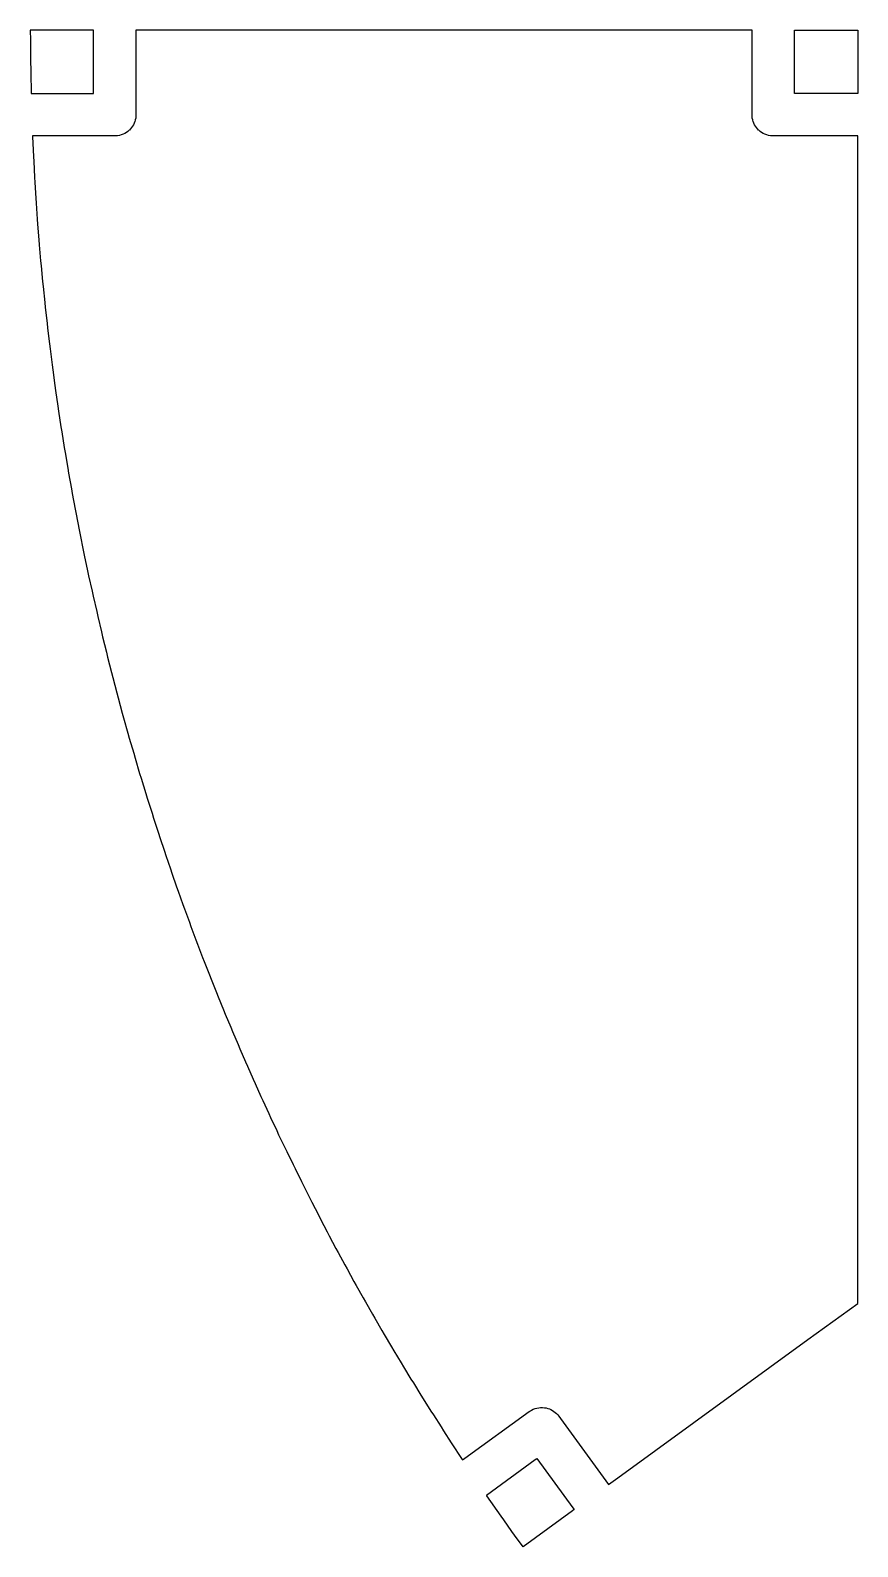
# Model space of a CAD drawing. Header units: millimetres. Extents: x -390 to -195, y 243 to 600.
import ezdxf

# ---------------------------------------------------------------- set-up
doc = ezdxf.new("R2010")
doc.units = ezdxf.units.MM
doc.layers.add('Mesh_cs001', color=7, linetype='CONTINUOUS')

msp = doc.modelspace()

# ---------------------------------------------------------------- linework, layer by layer
at = {"layer": 'Mesh_cs001'}
for p, q in [((-390, 600.148, 9.1), (-389.994, 597.864, 9.1)), ((-375.597, 600.148, 9.1), (-390, 600.148, 9.1)), ((-389.994, 597.864, 9.1), (-389.991, 596.813, 9.1)), ((-375.1, 600.148, 9.1), (-375.597, 600.148, 9.1)), ((-375.1, 599.652, 9.1), (-375.1, 600.148, 9.1)), ((-375.1, 585.248, 9.1), (-375.1, 599.652, 9.1)), ((-362.345, 600.148, 9.1), (-365.1, 600.148, 9.1)), ((-365.1, 600.148, 9.1), (-365.1, 599.485, 9.1)), ((-365.1, 599.485, 9.1), (-365.1, 580.248, 9.1)), ((-323.818, 600.148, 9.1), (-362.345, 600.148, 9.1)), ((-294.864, 600.148, 9.1), (-323.818, 600.148, 9.1)), ((-222.655, 600.148, 9.1), (-294.864, 600.148, 9.1)), ((-219.9, 600.148, 9.1), (-222.655, 600.148, 9.1)), ((-219.9, 599.485, 9.1), (-219.9, 600.148, 9.1)), ((-219.9, 580.248, 9.1), (-219.9, 599.485, 9.1)), ((-209.9, 599.652, 9.1), (-209.9, 600.148, 9.1)), ((-209.9, 600.148, 9.1), (-209.403, 600.148, 9.1)), ((-209.9, 585.248, 9.1), (-209.9, 599.652, 9.1)), ((-209.403, 600.148, 9.1), (-195, 600.148, 9.1)), ((-195, 600.148, 9.1), (-195, 585.745, 9.1)), ((-389.991, 596.813, 9.1), (-389.974, 594.529, 9.1)), ((-389.974, 594.529, 9.1), (-389.962, 593.477, 9.1)), ((-389.962, 593.477, 9.1), (-389.917, 590.112, 9.1)), ((-389.917, 590.112, 9.1), (-389.821, 585.396, 9.1)), ((-389.821, 585.396, 9.1), (-389.817, 585.248, 9.1)), ((-389.817, 585.248, 9.1), (-389.327, 585.248, 9.1)), ((-389.327, 585.248, 9.1), (-375.1, 585.248, 9.1)), ((-209.403, 585.248, 9.1), (-209.9, 585.248, 9.1)), ((-195, 585.248, 9.1), (-209.403, 585.248, 9.1)), ((-195, 585.745, 9.1), (-195, 585.248, 9.1)), ((-365.256, 579.012, 9.1), (-365.368, 578.635, 9.1)), ((-365.252, 579.026, 9.1), (-365.256, 579.012, 9.1)), ((-365.171, 579.411, 9.1), (-365.252, 579.026, 9.1)), ((-365.168, 579.426, 9.1), (-365.171, 579.411, 9.1)), ((-365.118, 579.83, 9.1), (-365.168, 579.426, 9.1)), ((-365.117, 579.842, 9.1), (-365.118, 579.83, 9.1)), ((-365.1, 580.237, 9.1), (-365.117, 579.842, 9.1)), ((-365.1, 580.248, 9.1), (-365.1, 580.237, 9.1)), ((-219.9, 580.237, 9.1), (-219.9, 580.248, 9.1)), ((-219.883, 579.842, 9.1), (-219.9, 580.237, 9.1)), ((-219.882, 579.83, 9.1), (-219.883, 579.842, 9.1)), ((-219.832, 579.426, 9.1), (-219.882, 579.83, 9.1)), ((-219.829, 579.411, 9.1), (-219.832, 579.426, 9.1)), ((-219.748, 579.026, 9.1), (-219.829, 579.411, 9.1)), ((-219.744, 579.012, 9.1), (-219.748, 579.026, 9.1)), ((-219.632, 578.635, 9.1), (-219.744, 579.012, 9.1)), ((-368.579, 575.486, 9.1), (-368.991, 575.373, 9.1)), ((-368.566, 575.489, 9.1), (-368.579, 575.486, 9.1)), ((-368.554, 575.494, 9.1), (-368.566, 575.489, 9.1)), ((-368.152, 575.643, 9.1), (-368.554, 575.494, 9.1)), ((-368.14, 575.649, 9.1), (-368.152, 575.643, 9.1)), ((-367.753, 575.833, 9.1), (-368.14, 575.649, 9.1)), ((-367.741, 575.84, 9.1), (-367.753, 575.833, 9.1)), ((-367.371, 576.059, 9.1), (-367.741, 575.84, 9.1)), ((-367.36, 576.066, 9.1), (-367.371, 576.059, 9.1)), ((-367.01, 576.318, 9.1), (-367.36, 576.066, 9.1)), ((-367, 576.326, 9.1), (-367.01, 576.318, 9.1)), ((-366.673, 576.608, 9.1), (-367, 576.326, 9.1)), ((-366.662, 576.618, 9.1), (-366.673, 576.608, 9.1)), ((-366.39, 576.896, 9.1), (-366.662, 576.618, 9.1)), ((-366.38, 576.908, 9.1), (-366.39, 576.896, 9.1)), ((-366.131, 577.207, 9.1), (-366.38, 576.908, 9.1)), ((-366.122, 577.219, 9.1), (-366.131, 577.207, 9.1)), ((-365.898, 577.539, 9.1), (-366.122, 577.219, 9.1)), ((-365.89, 577.552, 9.1), (-365.898, 577.539, 9.1)), ((-365.692, 577.889, 9.1), (-365.89, 577.552, 9.1)), ((-365.521, 578.241, 9.1), (-365.692, 577.889, 9.1)), ((-365.515, 578.255, 9.1), (-365.521, 578.241, 9.1)), ((-365.373, 578.621, 9.1), (-365.515, 578.255, 9.1)), ((-365.368, 578.635, 9.1), (-365.373, 578.621, 9.1)), ((-219.627, 578.621, 9.1), (-219.632, 578.635, 9.1)), ((-219.485, 578.255, 9.1), (-219.627, 578.621, 9.1)), ((-219.479, 578.241, 9.1), (-219.485, 578.255, 9.1)), ((-219.308, 577.889, 9.1), (-219.479, 578.241, 9.1)), ((-219.11, 577.552, 9.1), (-219.308, 577.889, 9.1)), ((-219.102, 577.539, 9.1), (-219.11, 577.552, 9.1)), ((-218.878, 577.219, 9.1), (-219.102, 577.539, 9.1)), ((-218.869, 577.207, 9.1), (-218.878, 577.219, 9.1)), ((-218.62, 576.908, 9.1), (-218.869, 577.207, 9.1)), ((-218.61, 576.896, 9.1), (-218.62, 576.908, 9.1)), ((-218.338, 576.618, 9.1), (-218.61, 576.896, 9.1)), ((-218.327, 576.608, 9.1), (-218.338, 576.618, 9.1)), ((-218, 576.326, 9.1), (-218.327, 576.608, 9.1)), ((-217.99, 576.318, 9.1), (-218, 576.326, 9.1)), ((-217.64, 576.066, 9.1), (-217.99, 576.318, 9.1)), ((-217.629, 576.059, 9.1), (-217.64, 576.066, 9.1)), ((-217.259, 575.84, 9.1), (-217.629, 576.059, 9.1)), ((-217.247, 575.833, 9.1), (-217.259, 575.84, 9.1)), ((-216.86, 575.649, 9.1), (-217.247, 575.833, 9.1)), ((-216.848, 575.643, 9.1), (-216.86, 575.649, 9.1)), ((-216.446, 575.494, 9.1), (-216.848, 575.643, 9.1)), ((-216.434, 575.489, 9.1), (-216.446, 575.494, 9.1)), ((-216.421, 575.486, 9.1), (-216.434, 575.489, 9.1)), ((-216.009, 575.373, 9.1), (-216.421, 575.486, 9.1)), ((-388.844, 575.248, 9.1), (-389.49, 575.248, 9.1)), ((-389.49, 575.248, 9.1), (-389.486, 575.161, 9.1)), ((-389.486, 575.161, 9.1), (-389.482, 575.074, 9.1)), ((-389.482, 575.074, 9.1), (-389.273, 570.427, 9.1)), ((-370.1, 575.248, 9.1), (-388.844, 575.248, 9.1)), ((-369.778, 575.259, 9.1), (-370.1, 575.248, 9.1)), ((-369.765, 575.26, 9.1), (-369.778, 575.259, 9.1)), ((-369.436, 575.293, 9.1), (-369.765, 575.26, 9.1)), ((-369.423, 575.294, 9.1), (-369.436, 575.293, 9.1)), ((-369.003, 575.37, 9.1), (-369.423, 575.294, 9.1)), ((-368.991, 575.373, 9.1), (-369.003, 575.37, 9.1)), ((-215.997, 575.37, 9.1), (-216.009, 575.373, 9.1)), ((-215.577, 575.294, 9.1), (-215.997, 575.37, 9.1)), ((-215.564, 575.293, 9.1), (-215.577, 575.294, 9.1)), ((-215.235, 575.26, 9.1), (-215.564, 575.293, 9.1)), ((-215.222, 575.259, 9.1), (-215.235, 575.26, 9.1)), ((-214.9, 575.248, 9.1), (-215.222, 575.259, 9.1)), ((-214.237, 575.248, 9.1), (-214.9, 575.248, 9.1)), ((-195, 575.248, 9.1), (-214.237, 575.248, 9.1)), ((-195, 563.032, 9.1), (-195, 575.248, 9.1)), ((-389.273, 570.427, 9.1), (-389.212, 569.238, 9.1)), ((-389.212, 569.238, 9.1), (-389.012, 565.505, 9.1)), ((-389.012, 565.505, 9.1), (-388.942, 564.316, 9.1)), ((-388.942, 564.316, 9.1), (-388.711, 560.585, 9.1)), ((-195, 373.124, 9.1), (-195, 563.032, 9.1)), ((-388.711, 560.585, 9.1), (-388.631, 559.397, 9.1)), ((-388.631, 559.397, 9.1), (-388.37, 555.668, 9.1)), ((-388.37, 555.668, 9.1), (-388.281, 554.48, 9.1)), ((-388.281, 554.48, 9.1), (-387.99, 550.753, 9.1)), ((-387.99, 550.753, 9.1), (-387.891, 549.566, 9.1)), ((-387.891, 549.566, 9.1), (-387.569, 545.842, 9.1)), ((-387.569, 545.842, 9.1), (-387.461, 544.656, 9.1)), ((-387.461, 544.656, 9.1), (-387.109, 540.934, 9.1)), ((-387.109, 540.934, 9.1), (-386.991, 539.749, 9.1)), ((-386.991, 539.749, 9.1), (-386.609, 536.03, 9.1)), ((-386.609, 536.03, 9.1), (-386.481, 534.846, 9.1)), ((-386.481, 534.846, 9.1), (-386.07, 531.13, 9.1)), ((-386.07, 531.13, 9.1), (-385.932, 529.947, 9.1)), ((-385.932, 529.947, 9.1), (-385.49, 526.235, 9.1)), ((-385.49, 526.235, 9.1), (-385.343, 525.053, 9.1)), ((-385.343, 525.053, 9.1), (-384.871, 521.344, 9.1)), ((-384.871, 521.344, 9.1), (-384.714, 520.163, 9.1)), ((-384.714, 520.163, 9.1), (-384.212, 516.459, 9.1)), ((-384.212, 516.459, 9.1), (-384.046, 515.279, 9.1)), ((-384.046, 515.279, 9.1), (-383.514, 511.578, 9.1)), ((-383.514, 511.578, 9.1), (-383.338, 510.4, 9.1)), ((-383.338, 510.4, 9.1), (-382.776, 506.704, 9.1)), ((-382.776, 506.704, 9.1), (-382.591, 505.527, 9.1)), ((-382.591, 505.527, 9.1), (-381.999, 501.836, 9.1)), ((-381.999, 501.836, 9.1), (-381.804, 500.66, 9.1)), ((-381.804, 500.66, 9.1), (-381.182, 496.974, 9.1)), ((-381.182, 496.974, 9.1), (-380.977, 495.8, 9.1)), ((-380.977, 495.8, 9.1), (-380.325, 492.118, 9.1)), ((-380.325, 492.118, 9.1), (-380.112, 490.946, 9.1)), ((-380.112, 490.946, 9.1), (-379.43, 487.27, 9.1)), ((-379.43, 487.27, 9.1), (-379.206, 486.1, 9.1)), ((-379.206, 486.1, 9.1), (-378.495, 482.429, 9.1)), ((-378.495, 482.429, 9.1), (-378.262, 481.261, 9.1)), ((-378.262, 481.261, 9.1), (-377.521, 477.596, 9.1)), ((-377.521, 477.596, 9.1), (-377.278, 476.429, 9.1)), ((-377.278, 476.429, 9.1), (-376.507, 472.771, 9.1)), ((-376.507, 472.771, 9.1), (-376.255, 471.606, 9.1)), ((-376.255, 471.606, 9.1), (-375.455, 467.954, 9.1)), ((-375.455, 467.954, 9.1), (-375.193, 466.791, 9.1)), ((-375.193, 466.791, 9.1), (-374.363, 463.145, 9.1)), ((-374.363, 463.145, 9.1), (-374.093, 461.985, 9.1)), ((-374.093, 461.985, 9.1), (-373.233, 458.346, 9.1)), ((-373.233, 458.346, 9.1), (-372.953, 457.188, 9.1)), ((-372.953, 457.188, 9.1), (-372.063, 453.556, 9.1)), ((-372.063, 453.556, 9.1), (-371.774, 452.4, 9.1)), ((-371.774, 452.4, 9.1), (-370.855, 448.775, 9.1)), ((-370.855, 448.775, 9.1), (-370.556, 447.622, 9.1)), ((-370.556, 447.622, 9.1), (-369.608, 444.005, 9.1)), ((-369.608, 444.005, 9.1), (-369.3, 442.853, 9.1)), ((-369.3, 442.853, 9.1), (-368.322, 439.244, 9.1)), ((-368.322, 439.244, 9.1), (-368.005, 438.095, 9.1)), ((-368.005, 438.095, 9.1), (-366.998, 434.494, 9.1)), ((-366.998, 434.494, 9.1), (-366.671, 433.348, 9.1)), ((-366.671, 433.348, 9.1), (-365.635, 429.755, 9.1)), ((-365.635, 429.755, 9.1), (-365.299, 428.611, 9.1)), ((-365.299, 428.611, 9.1), (-364.234, 425.027, 9.1)), ((-364.234, 425.027, 9.1), (-363.889, 423.886, 9.1)), ((-363.889, 423.886, 9.1), (-362.795, 420.31, 9.1)), ((-362.795, 420.31, 9.1), (-362.44, 419.172, 9.1)), ((-362.44, 419.172, 9.1), (-361.317, 415.605, 9.1)), ((-361.317, 415.605, 9.1), (-360.953, 414.47, 9.1)), ((-360.953, 414.47, 9.1), (-359.801, 410.912, 9.1)), ((-359.801, 410.912, 9.1), (-359.466, 409.893, 9.1)), ((-359.466, 409.893, 9.1), (-358.404, 406.699, 9.1)), ((-358.404, 406.699, 9.1), (-358.062, 405.683, 9.1)), ((-358.062, 405.683, 9.1), (-356.977, 402.497, 9.1)), ((-356.977, 402.497, 9.1), (-356.627, 401.483, 9.1)), ((-356.627, 401.483, 9.1), (-355.519, 398.304, 9.1)), ((-355.519, 398.304, 9.1), (-355.161, 397.293, 9.1)), ((-355.161, 397.293, 9.1), (-354.03, 394.123, 9.1)), ((-354.03, 394.123, 9.1), (-353.665, 393.114, 9.1)), ((-353.665, 393.114, 9.1), (-352.511, 389.952, 9.1)), ((-352.511, 389.952, 9.1), (-352.138, 388.946, 9.1)), ((-352.138, 388.946, 9.1), (-350.961, 385.793, 9.1)), ((-350.961, 385.793, 9.1), (-350.581, 384.79, 9.1)), ((-350.581, 384.79, 9.1), (-349.381, 381.645, 9.1)), ((-349.381, 381.645, 9.1), (-348.994, 380.644, 9.1)), ((-348.994, 380.644, 9.1), (-347.77, 377.508, 9.1)), ((-347.77, 377.508, 9.1), (-347.376, 376.511, 9.1)), ((-347.376, 376.511, 9.1), (-346.13, 373.383, 9.1)), ((-346.13, 373.383, 9.1), (-345.728, 372.389, 9.1)), ((-345.728, 372.389, 9.1), (-344.459, 369.271, 9.1)), ((-195, 325.594, 9.1), (-195, 373.124, 9.1)), ((-344.459, 369.271, 9.1), (-344.051, 368.279, 9.1)), ((-344.051, 368.279, 9.1), (-342.759, 365.17, 9.1)), ((-342.759, 365.17, 9.1), (-342.343, 364.182, 9.1)), ((-342.343, 364.182, 9.1), (-341.028, 361.082, 9.1)), ((-341.028, 361.082, 9.1), (-340.605, 360.097, 9.1)), ((-340.605, 360.097, 9.1), (-339.268, 357.007, 9.1)), ((-339.268, 357.007, 9.1), (-338.837, 356.025, 9.1)), ((-338.837, 356.025, 9.1), (-337.478, 352.945, 9.1)), ((-337.478, 352.945, 9.1), (-337.04, 351.965, 9.1)), ((-337.04, 351.965, 9.1), (-335.658, 348.896, 9.1)), ((-335.658, 348.896, 9.1), (-335.213, 347.919, 9.1)), ((-335.213, 347.919, 9.1), (-333.809, 344.86, 9.1)), ((-333.809, 344.86, 9.1), (-333.357, 343.887, 9.1)), ((-333.357, 343.887, 9.1), (-331.93, 340.837, 9.1)), ((-331.93, 340.837, 9.1), (-331.471, 339.868, 9.1)), ((-331.471, 339.868, 9.1), (-330.022, 336.829, 9.1)), ((-330.022, 336.829, 9.1), (-329.556, 335.863, 9.1)), ((-329.556, 335.863, 9.1), (-328.085, 332.834, 9.1)), ((-328.085, 332.834, 9.1), (-327.612, 331.871, 9.1)), ((-327.612, 331.871, 9.1), (-326.119, 328.854, 9.1)), ((-326.119, 328.854, 9.1), (-325.638, 327.895, 9.1)), ((-325.638, 327.895, 9.1), (-324.123, 324.888, 9.1)), ((-195, 300.074, 9.1), (-195, 325.594, 9.1)), ((-324.123, 324.888, 9.1), (-323.636, 323.932, 9.1)), ((-323.636, 323.932, 9.1), (-322.099, 320.937, 9.1)), ((-322.099, 320.937, 9.1), (-321.605, 319.984, 9.1)), ((-321.605, 319.984, 9.1), (-320.045, 317, 9.1)), ((-320.045, 317, 9.1), (-319.544, 316.051, 9.1)), ((-319.544, 316.051, 9.1), (-317.964, 313.079, 9.1)), ((-317.964, 313.079, 9.1), (-317.456, 312.134, 9.1)), ((-317.456, 312.134, 9.1), (-315.853, 309.173, 9.1)), ((-315.853, 309.173, 9.1), (-315.338, 308.231, 9.1)), ((-315.338, 308.231, 9.1), (-313.714, 305.282, 9.1)), ((-313.714, 305.282, 9.1), (-313.192, 304.344, 9.1)), ((-313.192, 304.344, 9.1), (-311.547, 301.407, 9.1)), ((-311.547, 301.407, 9.1), (-311.018, 300.473, 9.1)), ((-311.018, 300.473, 9.1), (-309.351, 297.548, 9.1)), ((-309.351, 297.548, 9.1), (-308.815, 296.618, 9.1)), ((-206.712, 291.565, 9.1), (-195, 300.074, 9.1)), ((-308.815, 296.618, 9.1), (-307.127, 293.704, 9.1)), ((-307.127, 293.704, 9.1), (-306.585, 292.778, 9.1)), ((-306.585, 292.778, 9.1), (-304.875, 289.878, 9.1)), ((-304.875, 289.878, 9.1), (-304.326, 288.956, 9.1)), ((-251.506, 259.02, 9.1), (-206.712, 291.565, 9.1)), ((-304.326, 288.956, 9.1), (-302.595, 286.067, 9.1)), ((-302.595, 286.067, 9.1), (-302.04, 285.149, 9.1)), ((-302.04, 285.149, 9.1), (-300.288, 282.274, 9.1)), ((-300.288, 282.274, 9.1), (-299.725, 281.36, 9.1)), ((-299.725, 281.36, 9.1), (-297.952, 278.497, 9.1)), ((-297.952, 278.497, 9.1), (-297.383, 277.587, 9.1)), ((-297.383, 277.587, 9.1), (-295.59, 274.737, 9.1)), ((-271.445, 275.158, 9.1), (-271.046, 275.308, 9.1)), ((-271.046, 275.308, 9.1), (-271.033, 275.313, 9.1)), ((-271.033, 275.313, 9.1), (-271.02, 275.317, 9.1)), ((-271.02, 275.317, 9.1), (-270.608, 275.432, 9.1)), ((-270.608, 275.432, 9.1), (-270.594, 275.434, 9.1)), ((-270.594, 275.434, 9.1), (-270.173, 275.513, 9.1)), ((-270.173, 275.513, 9.1), (-270.159, 275.514, 9.1)), ((-270.159, 275.514, 9.1), (-269.731, 275.555, 9.1)), ((-269.731, 275.555, 9.1), (-269.718, 275.555, 9.1)), ((-269.718, 275.555, 9.1), (-269.287, 275.558, 9.1)), ((-269.287, 275.558, 9.1), (-269.274, 275.557, 9.1)), ((-269.274, 275.557, 9.1), (-268.844, 275.521, 9.1)), ((-268.844, 275.521, 9.1), (-268.829, 275.519, 9.1)), ((-268.829, 275.519, 9.1), (-268.445, 275.454, 9.1)), ((-268.445, 275.454, 9.1), (-268.431, 275.451, 9.1)), ((-268.431, 275.451, 9.1), (-268.053, 275.354, 9.1)), ((-268.053, 275.354, 9.1), (-268.039, 275.35, 9.1)), ((-268.039, 275.35, 9.1), (-267.669, 275.223, 9.1)), ((-267.669, 275.223, 9.1), (-267.656, 275.218, 9.1)), ((-267.656, 275.218, 9.1), (-267.297, 275.061, 9.1)), ((-295.59, 274.737, 9.1), (-295.014, 273.832, 9.1)), ((-295.014, 273.832, 9.1), (-293.199, 270.995, 9.1)), ((-287.579, 263.589, 9.1), (-272.416, 274.607, 9.1)), ((-272.416, 274.607, 9.1), (-272.149, 274.787, 9.1)), ((-272.149, 274.787, 9.1), (-272.138, 274.794, 9.1)), ((-272.138, 274.794, 9.1), (-271.852, 274.961, 9.1)), ((-271.852, 274.961, 9.1), (-271.84, 274.967, 9.1)), ((-271.84, 274.967, 9.1), (-271.456, 275.152, 9.1)), ((-271.456, 275.152, 9.1), (-271.445, 275.158, 9.1)), ((-267.297, 275.061, 9.1), (-266.952, 274.876, 9.1)), ((-266.952, 274.876, 9.1), (-266.939, 274.869, 9.1)), ((-266.939, 274.869, 9.1), (-266.609, 274.657, 9.1)), ((-266.609, 274.657, 9.1), (-266.596, 274.649, 9.1)), ((-266.596, 274.649, 9.1), (-266.285, 274.409, 9.1)), ((-266.285, 274.409, 9.1), (-266.273, 274.4, 9.1)), ((-266.273, 274.4, 9.1), (-265.981, 274.136, 9.1)), ((-265.981, 274.136, 9.1), (-265.97, 274.126, 9.1)), ((-265.97, 274.126, 9.1), (-265.692, 273.828, 9.1)), ((-265.692, 273.828, 9.1), (-265.684, 273.819, 9.1)), ((-265.684, 273.819, 9.1), (-265.439, 273.509, 9.1)), ((-265.439, 273.509, 9.1), (-265.432, 273.5, 9.1)), ((-265.432, 273.5, 9.1), (-265.042, 272.964, 9.1)), ((-265.042, 272.964, 9.1), (-253.735, 257.401, 9.1)), ((-293.199, 270.995, 9.1), (-292.617, 270.094, 9.1)), ((-292.617, 270.094, 9.1), (-290.78, 267.267, 9.1)), ((-290.78, 267.267, 9.1), (-288.184, 263.333, 9.1)), ((-288.184, 263.333, 9.1), (-288.102, 263.209, 9.1)), ((-288.102, 263.209, 9.1), (-287.579, 263.589, 9.1)), ((-282.489, 254.927, 9.1), (-270.98, 263.289, 9.1)), ((-270.98, 263.289, 9.1), (-270.583, 263.577, 9.1)), ((-270.583, 263.577, 9.1), (-262.117, 251.925, 9.1)), ((-253.735, 257.401, 9.1), (-251.506, 259.02, 9.1)), ((-282.432, 254.844, 9.1), (-282.489, 254.927, 9.1)), ((-282.375, 254.762, 9.1), (-282.432, 254.844, 9.1)), ((-279.046, 249.987, 9.1), (-282.375, 254.762, 9.1)), ((-262.227, 251.231, 9.1), (-273.879, 242.765, 9.1)), ((-261.825, 251.523, 9.1), (-262.227, 251.231, 9.1)), ((-262.117, 251.925, 9.1), (-261.825, 251.523, 9.1)), ((-278.424, 249.11, 9.1), (-279.046, 249.987, 9.1)), ((-276.475, 246.366, 9.1), (-278.424, 249.11, 9.1)), ((-275.848, 245.495, 9.1), (-276.475, 246.366, 9.1)), ((-273.879, 242.765, 9.1), (-275.848, 245.495, 9.1))]:
    msp.add_line(p, q, dxfattribs=at)

doc.saveas('drawing.dxf')
